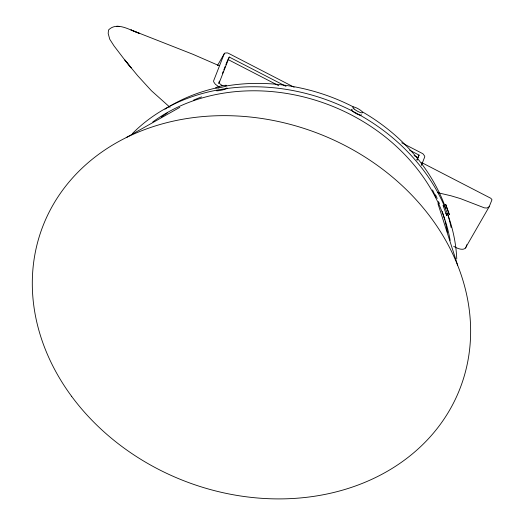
<?xml version="1.0" encoding="UTF-8"?>
<svg xmlns="http://www.w3.org/2000/svg" width="525" height="525" viewBox="0 0 525 525"><rect width="100%" height="100%" fill="white"/><g stroke="black" fill="none" stroke-linecap="round" stroke-linejoin="round"><path stroke-width="0.79" d="M466.745 244.748C466.115 252.289 457.354 248.712 453.679 246.264M218.558 83.344L219.437 81.106M222.357 73.644L223.237 71.407M223.821 69.91L225.284 66.183M225.868 64.687L227.916 59.463L278.821 85.752M286.013 86.362L229.294 57.067L219.043 83.232L222.383 85.641M416.83 159.731L419.088 155.092L409.631 150.209M417.034 160.322L419.088 155.092M421.398 165.395L424.633 157.139A4.226 2.33 29.9 0 0 424.692 156.207L423.301 154.14A3.636 2.002 29.9 0 0 422.074 153.313L401.717 142.8M465.419 248.023L489.202 206.699L491.873 200.012A2.192 1.208 29.9 0 0 491.905 199.579L490.803 198.273L421.588 162.527M217.455 65.54L224.372 53.517M228.263 58.866L229.294 57.067M489.202 206.699L487.01 208.018L484.398 207.861L460.261 198.548L450.909 195.766L437.745 192.701M126.249 137.576L179.832 107.349M219.01 65.645L192.964 54.305L130.955 29.938L139.479 33.377C130.377 30.529 117.055 21.144 108.498 30.03L108.183 33.462L109.758 39.257L114.01 45.878L124.727 59.929L137.629 75.653L151.377 90.687L169.988 107.33M119.332 26.427L116.891 26.25M294.125 87.229L228.697 53.432A3.872 2.133 29.9 0 0 227.253 52.894L224.831 53.084A4.508 2.481 29.9 0 0 224.227 53.793L213.747 80.528A5.348 2.947 29.9 0 0 213.734 81.933L215.348 84.256L219.233 87.058M414.074 155.61L417.71 157.487M130.961 67.666L124.904 60.047L131.132 67.882M443.048 205.295L446.696 215.558L446.552 214.994M443.284 205.892L443.625 206.784M445.935 213.176L446.296 214.22M437.935 203.667L457.629 265.223M193.43 100.222A167.902 139.683 21.4 0 1 201.58 96.895M432.541 189.945A167.902 139.683 21.4 0 1 435.75 197.203M152.749 121.99A180.141 149.868 21.4 0 1 331.629 105.919A180.141 149.868 21.4 0 1 450.155 240.391M161.168 117.206A173.545 144.382 21.4 0 1 167.272 112.987M435.501 194.736A173.545 144.382 21.4 0 1 437.207 198.489M438.5 201.521A173.545 144.382 21.4 0 1 439.425 203.805M442.214 211.483A173.545 144.382 21.4 0 1 444.754 219.982M445.154 221.524A173.545 144.382 21.4 0 1 446.073 225.369M446.243 226.137A173.545 144.382 21.4 0 1 447.49 232.575M132.326 133.691A184.846 153.786 21.4 0 1 330.894 101.43A184.846 153.786 21.4 0 1 456.757 258.884M164.942 109.193A178.244 148.293 21.4 0 1 216.09 87.983M225.704 86.067A178.244 148.293 21.4 0 1 353.364 106.91M362.716 112.028A178.244 148.293 21.4 0 1 445.935 208.793M447.471 213.445A178.244 148.293 21.4 0 1 451.106 227.482M226.636 87.983A5.598 0.702 -12.8 0 1 222.226 90.011A5.598 0.702 -12.8 0 1 216.582 90.333M361.141 114.516A5.598 1.24 29.5 0 1 355.517 113.243A5.598 1.24 29.5 0 1 352.209 109.331M445.679 204.35L449.328 214.607L445.679 204.35M71.59 396.29A223.808 186.198 21.4 0 0 449.846 409.743A223.808 186.198 21.4 0 0 232.969 115.808A223.808 186.198 21.4 0 0 71.59 396.29M218.21 87.957A5.598 0.702 -12.8 0 0 226.616 85.509A5.598 0.702 -12.8 0 0 218.669 86.605A5.598 0.702 -12.8 0 0 218.21 87.957M354.086 108.964A5.598 1.24 29.5 0 0 362.381 112.822A5.598 1.24 29.5 0 0 356.626 107.966A5.598 1.24 29.5 0 0 354.086 108.964"/></g></svg>
